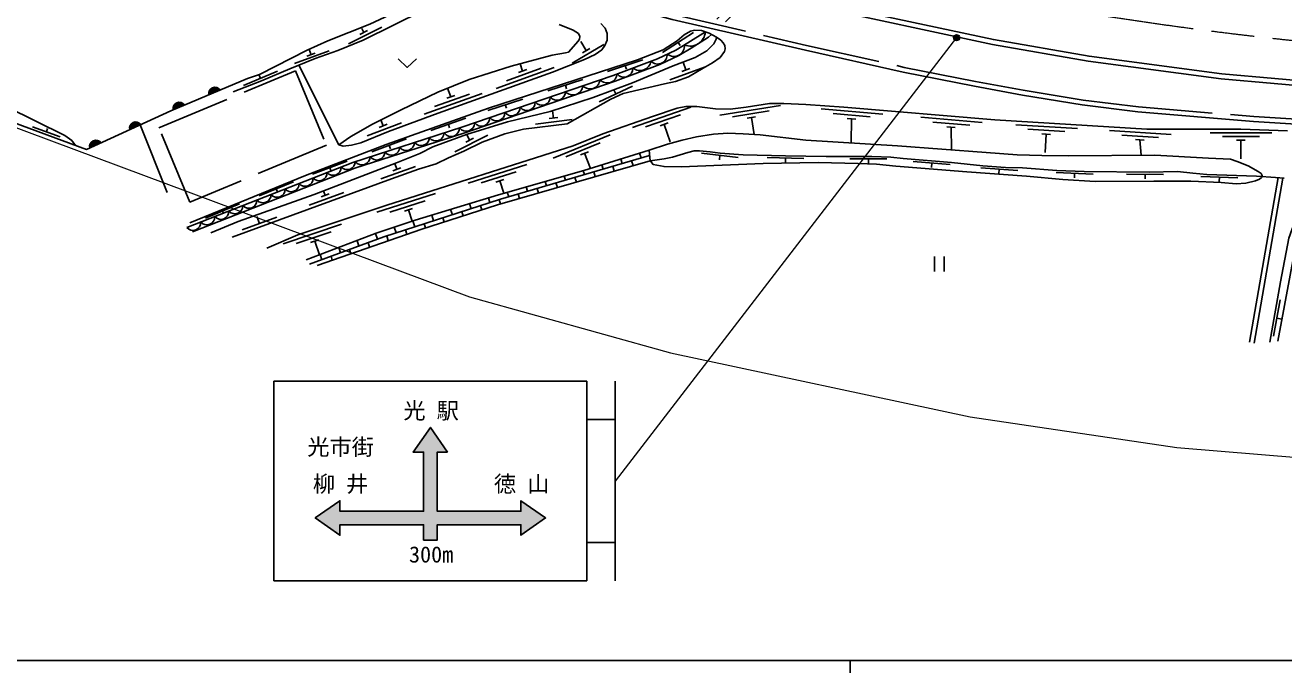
# Model space of a CAD drawing. Units: millimetres at full size, sheet at 1:1000; details may follow other scales. Extents: x 40000 to 680000, y 20000 to 380000.
# Drawn here: x 201026 to 303202, y 204000 to 256591 of the extents above; entities that cross this region are included whole.
import ezdxf
from ezdxf.enums import TextEntityAlignment as Align

# ---------------------------------------------------------------- set-up
doc = ezdxf.new("R2010")
doc.units = ezdxf.units.MM
doc.header["$LTSCALE"] = 1000
doc.linetypes.add('CHAIN', pattern=[18.5, 12, -1.5, 3.5, -1.5])
doc.linetypes.add('DASHED', pattern=[7.5, 6, -1.5])
for name, color, linetype, lineweight in [('M-BGD', 7, 'Continuous', 25), ('M-BMK', 2, 'CHAIN', 13), ('M-STR-HTXT', 7, 'Continuous', 13), ('M-STR-STRC', 7, 'Continuous', 25), ('M-TTL-BAND', 7, 'Continuous', 25)]:
    doc.layers.add(name, color=color, linetype=linetype, lineweight=lineweight)
doc.styles.add('ＭＳ ゴシック', font='')
doc.styles.get('ＭＳ ゴシック').set_extended_font_data('MS Gothic')

msp = doc.modelspace()

# ---------------------------------------------------------------- hatches: boundary and pattern name
at = {"layer": 'M-BGD'}
for points in [[(215939, 250946, -0.82183), (216852, 251331)], [(213042, 249725, -0.82183), (213955, 250109)], [(209509, 248111, -0.82183), (210410, 248524)], [(206272, 246625, -0.82183), (207172, 247038)]]:
    msp.add_hatch(color=256, dxfattribs=at).paths.add_polyline_path(points)
at = {"layer": 'M-STR-HTXT'}
msp.add_hatch(color=256, dxfattribs=at).paths.add_polyline_path([(276860, 255700, -0.41421), (276760, 255360, -0.41421), (276421, 255460, -1)])
at = {"layer": 'M-STR-STRC'}
msp.add_hatch(color=256, dxfattribs=at).paths.add_polyline_path([(243273, 216575), (241273, 217975), (241273, 217125), (234473, 217125), (234473, 221925), (235323, 221925), (233923, 223925), (232523, 221925), (233373, 221925), (233373, 217125), (226573, 217125), (226573, 217975), (224573, 216575), (226573, 215175), (226573, 216025), (233373, 216025), (233373, 214775), (234473, 214775), (234473, 216025), (241273, 216025), (241273, 215175)])

# ---------------------------------------------------------------- linework, layer by layer
at = {"layer": 'M-BGD', "linetype": 'DASHED'}
for p, q in [((266736, 266587), (256164, 256072)), ((267462, 266392), (256811, 255798))]:
    msp.add_line(p, q, dxfattribs=at)
at = {"layer": 'M-BGD'}
for p, q in [((227286, 255079), (229968, 256424)), ((228193, 255836), (228819, 256150)), ((228506, 255993), (228348, 256309)), ((255280, 256000), (252768, 254360)), ((222898, 253474), (225710, 254520)), ((224230, 254194), (224070, 254623)), ((245421, 253509), (248004, 255034)), ((246560, 254530), (246131, 255256)), ((246258, 254352), (246861, 254708)), ((254024, 255180), (254188, 254929)), ((223902, 254072), (224558, 254316)), ((241411, 252869), (241203, 253450)), ((251165, 253765), (248312, 252834)), ((254666, 252960), (254442, 253576)), ((218762, 251684), (221522, 252861)), ((220142, 252272), (220028, 252541)), ((239261, 251460), (243967, 253149)), ((240101, 252080), (242924, 253094)), ((241082, 252751), (241741, 252988)), ((249739, 253300), (249832, 253014)), ((253359, 252165), (256179, 253191)), ((254337, 252840), (254995, 253080)), ((235573, 250774), (235322, 251472)), ((246304, 252179), (243452, 251249)), ((244878, 251714), (244971, 251429)), ((247621, 250370), (250338, 251643)), ((215939, 250946), (216852, 251331)), ((233422, 249364), (238128, 251054)), ((234262, 249985), (237086, 250998)), ((235243, 250655), (235902, 250892)), ((241431, 250590), (238579, 249660)), ((248979, 251007), (248821, 251345)), ((213042, 249725), (213955, 250109)), ((240005, 250125), (240098, 249840)), ((243915, 249050), (243839, 249648)), ((255066, 249919), (250338, 248292)), ((262351, 250081), (257415, 249281)), ((261412, 249625), (258450, 249145)), ((270639, 249369), (265657, 249789)), ((269617, 249154), (266628, 249406)), ((201619, 248338), (203873, 247512)), ((209509, 248111), (210410, 248524)), ((212565, 242993), (210357, 248500)), ((228786, 247602), (231588, 248673)), ((229753, 248293), (230407, 248543)), ((230080, 248418), (229899, 248893)), ((236797, 249026), (233968, 248026)), ((235382, 248526), (235482, 248243)), ((242464, 248563), (245440, 248940)), ((243567, 249006), (244262, 249094)), ((254218, 249310), (251382, 248334)), ((253228, 248652), (252567, 248424)), ((252897, 248538), (253386, 247120)), ((260325, 249145), (259634, 249033)), ((259979, 249089), (260202, 247712)), ((268446, 248952), (267749, 249010)), ((268098, 248981), (268069, 247033)), ((278726, 248687), (273744, 249107)), ((277704, 248472), (274715, 248724)), ((276533, 248270), (275836, 248329)), ((276184, 248299), (276229, 246471)), ((286440, 248189), (281449, 248497)), ((202746, 247925), (202851, 248212)), ((231975, 247355), (229168, 246296)), ((235896, 246317), (238582, 247653)), ((236792, 247098), (237419, 247409)), ((237105, 247253), (236873, 247721)), ((248518, 247678), (243883, 245804)), ((285423, 247951), (282429, 248136)), ((284257, 247722), (283558, 247765)), ((283908, 247744), (283815, 246247)), ((294053, 247719), (289063, 248027)), ((293037, 247481), (290042, 247666)), ((291870, 247252), (291172, 247296)), ((291521, 247274), (291610, 246035)), ((302220, 247841), (297220, 247841)), ((301220, 247541), (298220, 247541)), ((206272, 246625), (207172, 247038)), ((230572, 246826), (230678, 246545)), ((247704, 247026), (244922, 245901)), ((246750, 246316), (246101, 246054)), ((300070, 247241), (299370, 247241)), ((299720, 247241), (299720, 245741)), ((227158, 245556), (224357, 244483)), ((231205, 244892), (231033, 245369)), ((241757, 245277), (236993, 243760)), ((246425, 246185), (246922, 244958)), ((247849, 245245), (247956, 244905)), ((249377, 245719), (249491, 245356)), ((250259, 245582), (250382, 245189)), ((250905, 246193), (251026, 245807)), ((258914, 245851), (255934, 246199)), ((257424, 246025), (257383, 245667)), ((264248, 245765), (261249, 245843)), ((262749, 245804), (262739, 245444)), ((270974, 245740), (267974, 245740)), ((269474, 245740), (269474, 245380)), ((276115, 245267), (273126, 245523)), ((274621, 245395), (274590, 245036)), ((225757, 245020), (225843, 244796)), ((229894, 244103), (232718, 245116)), ((230875, 244774), (231534, 245010)), ((240895, 244688), (238036, 243777)), ((244780, 244336), (244885, 244003)), ((245652, 244229), (245772, 243849)), ((246320, 244773), (246420, 244454)), ((247188, 244680), (247309, 244296)), ((248723, 245131), (248846, 244742)), ((281602, 244781), (278610, 244999)), ((280106, 244890), (280080, 244531)), ((287717, 244494), (284719, 244625)), ((286218, 244560), (286202, 244200)), ((293438, 244464), (290438, 244493)), ((291938, 244479), (291935, 244119)), ((299475, 244201), (296477, 244296)), ((297976, 244249), (297965, 243889)), ((302732, 244208), (300411, 230839)), ((222802, 243860), (220026, 242723)), ((221414, 243291), (221505, 243069)), ((239890, 244053), (239223, 243840)), ((239557, 243947), (239876, 242945)), ((241700, 243462), (241814, 243101)), ((242582, 243327), (242698, 242956)), ((243240, 243899), (243349, 243552)), ((244117, 243778), (244235, 243402)), ((303132, 244173), (300805, 230771)), ((224070, 241967), (226887, 242998)), ((225047, 242644), (225704, 242884)), ((225376, 242764), (225238, 243139)), ((234347, 242917), (229582, 241400)), ((233485, 242328), (230626, 241418)), ((238626, 242571), (238750, 242176)), ((239511, 242422), (239625, 242063)), ((240160, 243025), (240278, 242650)), ((241046, 242876), (241162, 242509)), ((218433, 242070), (215657, 240932)), ((217045, 241501), (217121, 241316)), ((232480, 241693), (231813, 241481)), ((232146, 241587), (232439, 240669)), ((234036, 241164), (234182, 240703)), ((235566, 241633), (235704, 241194)), ((236466, 241440), (236573, 241099)), ((237096, 242102), (237227, 241685)), ((237989, 241931), (238098, 241584)), ((218636, 239980), (221454, 241010)), ((220045, 240495), (219839, 241059)), ((226713, 240424), (221972, 238836)), ((230988, 240190), (231136, 239721)), ((232508, 240692), (232659, 240212)), ((233420, 240458), (233524, 240130)), ((234943, 240949), (235048, 240615)), ((225860, 239822), (223015, 238870)), ((224865, 239173), (224201, 238950)), ((227973, 239112), (228117, 238654)), ((229470, 239685), (229620, 239208)), ((230375, 239475), (230497, 239087)), ((231897, 239967), (232009, 239612)), ((224533, 239061), (224909, 237940)), ((226476, 238539), (226614, 238100)), ((227366, 238377), (227473, 238036)), ((228869, 238931), (228985, 238562)), ((224979, 237966), (225111, 237545)), ((225863, 237822), (225961, 237511)), ((274840, 237795), (274840, 236595)), ((275640, 237795), (275640, 236595)), ((302892, 234281), (302359, 231328)), ((302625, 232805), (303039, 232730))]:
    msp.add_line(p, q, dxfattribs=at)
at = {"layer": 'M-BGD', "linetype": 'DASHED'}
msp.add_lwpolyline([(75094, 319813), (100715, 312398), (110381, 309514), (130288, 302950), (140857, 299282), (151558, 295397), (172844, 287435), (203035, 275873), (204610, 275245), (208618, 273525), (221757, 267895), (230696, 264638), (241237, 261055), (247407, 259174), (253655, 257444), (264464, 254949), (272392, 253165), (278170, 252021), (282051, 251308), (286900, 250508), (291405, 249965), (300780, 249167), (308109, 248700)], dxfattribs=at)
at = {"layer": 'M-BGD'}
for points in [[(75008, 319422), (100603, 312014), (110261, 309132), (130160, 302572), (140723, 298905), (151420, 295022), (172702, 287061), (202889, 275500), (204457, 274876), (208460, 273157), (221610, 267523), (230563, 264261), (241114, 260674), (247296, 258790), (253557, 257057), (264375, 254559), (272309, 252773), (278095, 251628), (281983, 250914), (286843, 250112), (291364, 249567), (300750, 248768), (308085, 248300)], [(234593, 259286), (229017, 256682), (225597, 255323), (223930, 254559), (220038, 252591), (219067, 252264), (212856, 249646), (206009, 246505), (199338, 248951), (196096, 250352), (193528, 251690)], [(235791, 259040), (228473, 255372), (226420, 254544), (224572, 253878), (222510, 253053), (220224, 252079), (217912, 251174)], [(361002, 251255), (344716, 250279), (335785, 250130), (325779, 250461), (311064, 251504), (298157, 252629), (287388, 254068), (279625, 255427), (264987, 258551)], [(264904, 258160), (279549, 255034), (287327, 253673), (298114, 252231), (311032, 251105), (325758, 250061), (335782, 249730), (344731, 249879), (361026, 250856)], [(223235, 253343), (226489, 246879), (226840, 246758), (227516, 246836), (228266, 247047), (230525, 247950), (234539, 249446), (243829, 252781), (246443, 253808), (247286, 254218), (247828, 254598), (248090, 254931), (248264, 255370), (248264, 255904), (248114, 256335), (247747, 256713)], [(244385, 256658), (245502, 256175), (245942, 255908), (246060, 255669), (246033, 255457), (245915, 255292), (245142, 254402), (244888, 254348), (243818, 254162), (240478, 253253), (237059, 252187), (234524, 251144), (231540, 249725), (229211, 248544), (227468, 247560), (226489, 246879)], [(256243, 256044), (254833, 255150), (253848, 254572), (252347, 253854), (248750, 252513), (236480, 248308), (227629, 245447), (214149, 240148)], [(214399, 240546), (223792, 244396), (230341, 246903), (238651, 249841), (250745, 253786), (252828, 254579), (253942, 255306), (254535, 255809), (255032, 256117), (255368, 256191), (255937, 256152), (256548, 255937), (257142, 255624), (257496, 255379), (257685, 255165), (257816, 254927), (257856, 254675), (257795, 254447), (257437, 253960), (256827, 253538), (256057, 253110), (254872, 252396), (253816, 252012), (252926, 251817), (249579, 251055), (248558, 250577), (245017, 248584), (241482, 248137), (239972, 247773), (238115, 247086), (236630, 246347), (235397, 245822), (234391, 245330), (232962, 244885), (230777, 244101), (217824, 239363)], [(214620, 239796), (227798, 244976), (236638, 247834), (248919, 252042), (252542, 253393), (254083, 254130), (255093, 254723), (256510, 255622), (256741, 255835)], [(216099, 239715), (218323, 240650), (224477, 242847), (231160, 245418), (233055, 246165), (234131, 246702), (236853, 247715), (240168, 248750), (243646, 249586), (247147, 250721), (250318, 251902), (253637, 253277), (255429, 253968), (256371, 254511), (256923, 255080), (257117, 255450), (257142, 255624)], [(231292, 253865), (232042, 253165), (232792, 253865)], [(194044, 252378), (197155, 251114), (204245, 247629), (204811, 247220), (205117, 246832)], [(220635, 238493), (223173, 239555), (230387, 241971), (245521, 246790), (247930, 247764), (251955, 249166), (253947, 249849), (254659, 249978), (255547, 249978), (257069, 249806), (258267, 249764), (259560, 249932), (261459, 250240), (262609, 250240), (264394, 250152), (267474, 249937), (279741, 248902), (292087, 248141), (299720, 248141), (303498, 248023)], [(223832, 237528), (229528, 239707), (232679, 240749), (239461, 242827), (246377, 244789), (251669, 246430), (253158, 246917), (254366, 247247), (255515, 247518), (256914, 247740), (258067, 247823), (259313, 247776), (260688, 247678), (264390, 247254), (271836, 246806), (279027, 246258), (281559, 246073), (283562, 246020), (285716, 245992), (292731, 246043), (297080, 245785), (298864, 245708), (299412, 245525), (300296, 245169), (301108, 244714), (301363, 244539), (301451, 244372), (301403, 244232), (301232, 244091), (300903, 243941), (300114, 243750), (299326, 243709), (298116, 243804), (295663, 243934), (292663, 243917), (287892, 243892), (285265, 244047), (282321, 244328), (277481, 244670), (271704, 245147), (270141, 245315), (268655, 245367), (265396, 245435), (260939, 245350), (254282, 245096), (252894, 245112), (251997, 245282), (251813, 245509), (251756, 245588), (251669, 246430)], [(303238, 244164), (302519, 244227), (300983, 244333), (296965, 244461), (295813, 244577), (294577, 244714), (292274, 244655), (287006, 244705), (284782, 244803), (281975, 245010), (280601, 245034), (278781, 245167), (276211, 245439), (272306, 245774), (271309, 245873), (269754, 245920), (266037, 245920), (262753, 245984), (259301, 246075), (257445, 246204), (256620, 246300), (255772, 246394), (255328, 246394), (254810, 246263), (253586, 245859), (252890, 245729), (251756, 245588)], [(251712, 246009), (239612, 242454), (230143, 239401), (224114, 237177)], [(251756, 245588), (239373, 241990), (233234, 240038), (224728, 237083)], [(304926, 243620), (304219, 241024), (303598, 239296), (302943, 235748), (302062, 230862)], [(302724, 230939), (304262, 239183), (305643, 243365)]]:
    msp.add_lwpolyline(points, dxfattribs=at)
at = {"layer": 'M-BGD', "linetype": 'DASHED'}
msp.add_lwpolyline([(211871, 248259), (222971, 252883), (225487, 246842), (214388, 242218)], close=True, dxfattribs=at)
at = {"layer": 'M-BGD'}
for centre, radius, start, end in [((254998, 256140), 1248, 249.16337, 355.61494), ((253690, 254921), 865, 231.84525, 3.44554), ((250937, 253808), 899, 230.39947, 350.49686), ((252371, 254221), 784, 225.75442, 1.43283), ((248271, 252715), 813, 224.14305, 354.41923), ((249642, 253091), 723, 219.04314, 1.8532), ((216434, 251048), 505, 34.02101, 191.6792), ((245488, 251741), 813, 222.6842, 354.41923), ((246880, 252228), 813, 224.14305, 354.41923), ((241753, 250339), 684, 216.96988, 0.86086), ((242977, 250769), 684, 216.96988, 0.86086), ((244207, 251180), 684, 216.96988, 0.86086), ((213536, 249827), 505, 34.02101, 191.6792), ((239293, 249496), 684, 216.96988, 0.86086), ((240523, 249918), 684, 216.96988, 0.86086), ((210000, 248228), 505, 35.8206, 193.47879), ((236833, 248655), 684, 216.81029, 0.70608), ((238063, 249075), 684, 216.96988, 0.86086), ((233166, 247478), 671, 217.85251, 357.97719), ((234367, 247866), 671, 217.85251, 357.97719), ((235600, 248235), 686, 214.93503, 0.89467), ((206763, 246743), 505, 35.8206, 193.47879), ((229564, 246313), 671, 217.85251, 357.97719), ((230765, 246701), 671, 217.85251, 357.97719), ((231965, 247089), 671, 217.85251, 357.97719), ((227160, 245539), 674, 223.88524, 357.80856), ((228363, 245925), 671, 217.85251, 357.97719), ((224885, 244606), 651, 221.35763, 1.56118), ((226023, 245054), 651, 221.35763, 1.56118), ((221469, 243263), 651, 221.35763, 1.56118), ((222608, 243711), 651, 221.35763, 1.56118), ((223746, 244159), 651, 221.35763, 1.56118), ((219192, 242368), 651, 221.35763, 1.56118), ((220330, 242816), 651, 221.35763, 1.56118), ((216915, 241473), 651, 221.35763, 1.56118), ((218053, 241921), 651, 221.35763, 1.56118), ((214637, 240578), 651, 221.35763, 1.56118), ((215776, 241026), 651, 221.35763, 1.56118)]:
    msp.add_arc(centre, radius, start, end, dxfattribs=at)
at = {"layer": 'M-BMK'}
msp.add_arc((335215, 553715), 300000, 253.09975, 289.18159, dxfattribs=at)
at = {"layer": 'M-STR-HTXT'}
msp.add_line((276640, 255580), (248923, 219575), dxfattribs=at)
msp.add_lwpolyline([(69373, 293722), (70843, 293304), (84695, 289233), (98887, 284850), (110929, 280960), (120245, 277841), (134357, 272935), (146007, 268716), (159481, 263527), (237103, 234537), (253418, 229972), (277729, 224784), (294517, 222287), (321023, 220100), (346140, 219977), (362801, 220939), (368218, 221547)], dxfattribs=at)
msp.add_circle((276640, 255580), 250, dxfattribs=at)
at = {"layer": 'M-STR-STRC'}
for p, q in [((221223, 211475), (221223, 227675)), ((221223, 227675), (246623, 227675)), ((246623, 211475), (246623, 227675)), ((248923, 211475), (248923, 227675)), ((246623, 224575), (248923, 224575)), ((246623, 214575), (248923, 214575)), ((221223, 211475), (246623, 211475))]:
    msp.add_line(p, q, dxfattribs=at)
msp.add_lwpolyline([(235323, 221925), (233923, 223925), (232523, 221925), (233373, 221925), (233373, 217125), (226573, 217125), (226573, 217975), (224573, 216575), (226573, 215175), (226573, 216025), (233373, 216025), (233373, 214775), (234473, 214775), (234473, 216025), (241273, 216025), (241273, 215175), (243273, 216575), (241273, 217975), (241273, 217125), (234473, 217125), (234473, 221925)], close=True, dxfattribs=at)
at = {"layer": 'M-TTL-BAND'}
for p, q in [((40000, 205000), (579000, 205000)), ((268000, 205000), (268000, 204000))]:
    msp.add_line(p, q, dxfattribs=at)

# ---------------------------------------------------------------- texts
at = {"layer": 'M-STR-STRC', "style": 'ＭＳ ゴシック'}
for s, p in [('光 駅', (233980, 224234)), ('光市街', (226630, 221284)), ('柳 井', (226630, 218284)), ('徳 山', (241330, 218284))]:
    msp.add_text(s, height=1320, dxfattribs=at).set_placement(p, align=Align.BOTTOM_CENTER)
msp.add_text('300m', height=1320, dxfattribs=at).set_placement((233980, 214275), align=Align.TOP_CENTER)

doc.saveas('drawing.dxf')
